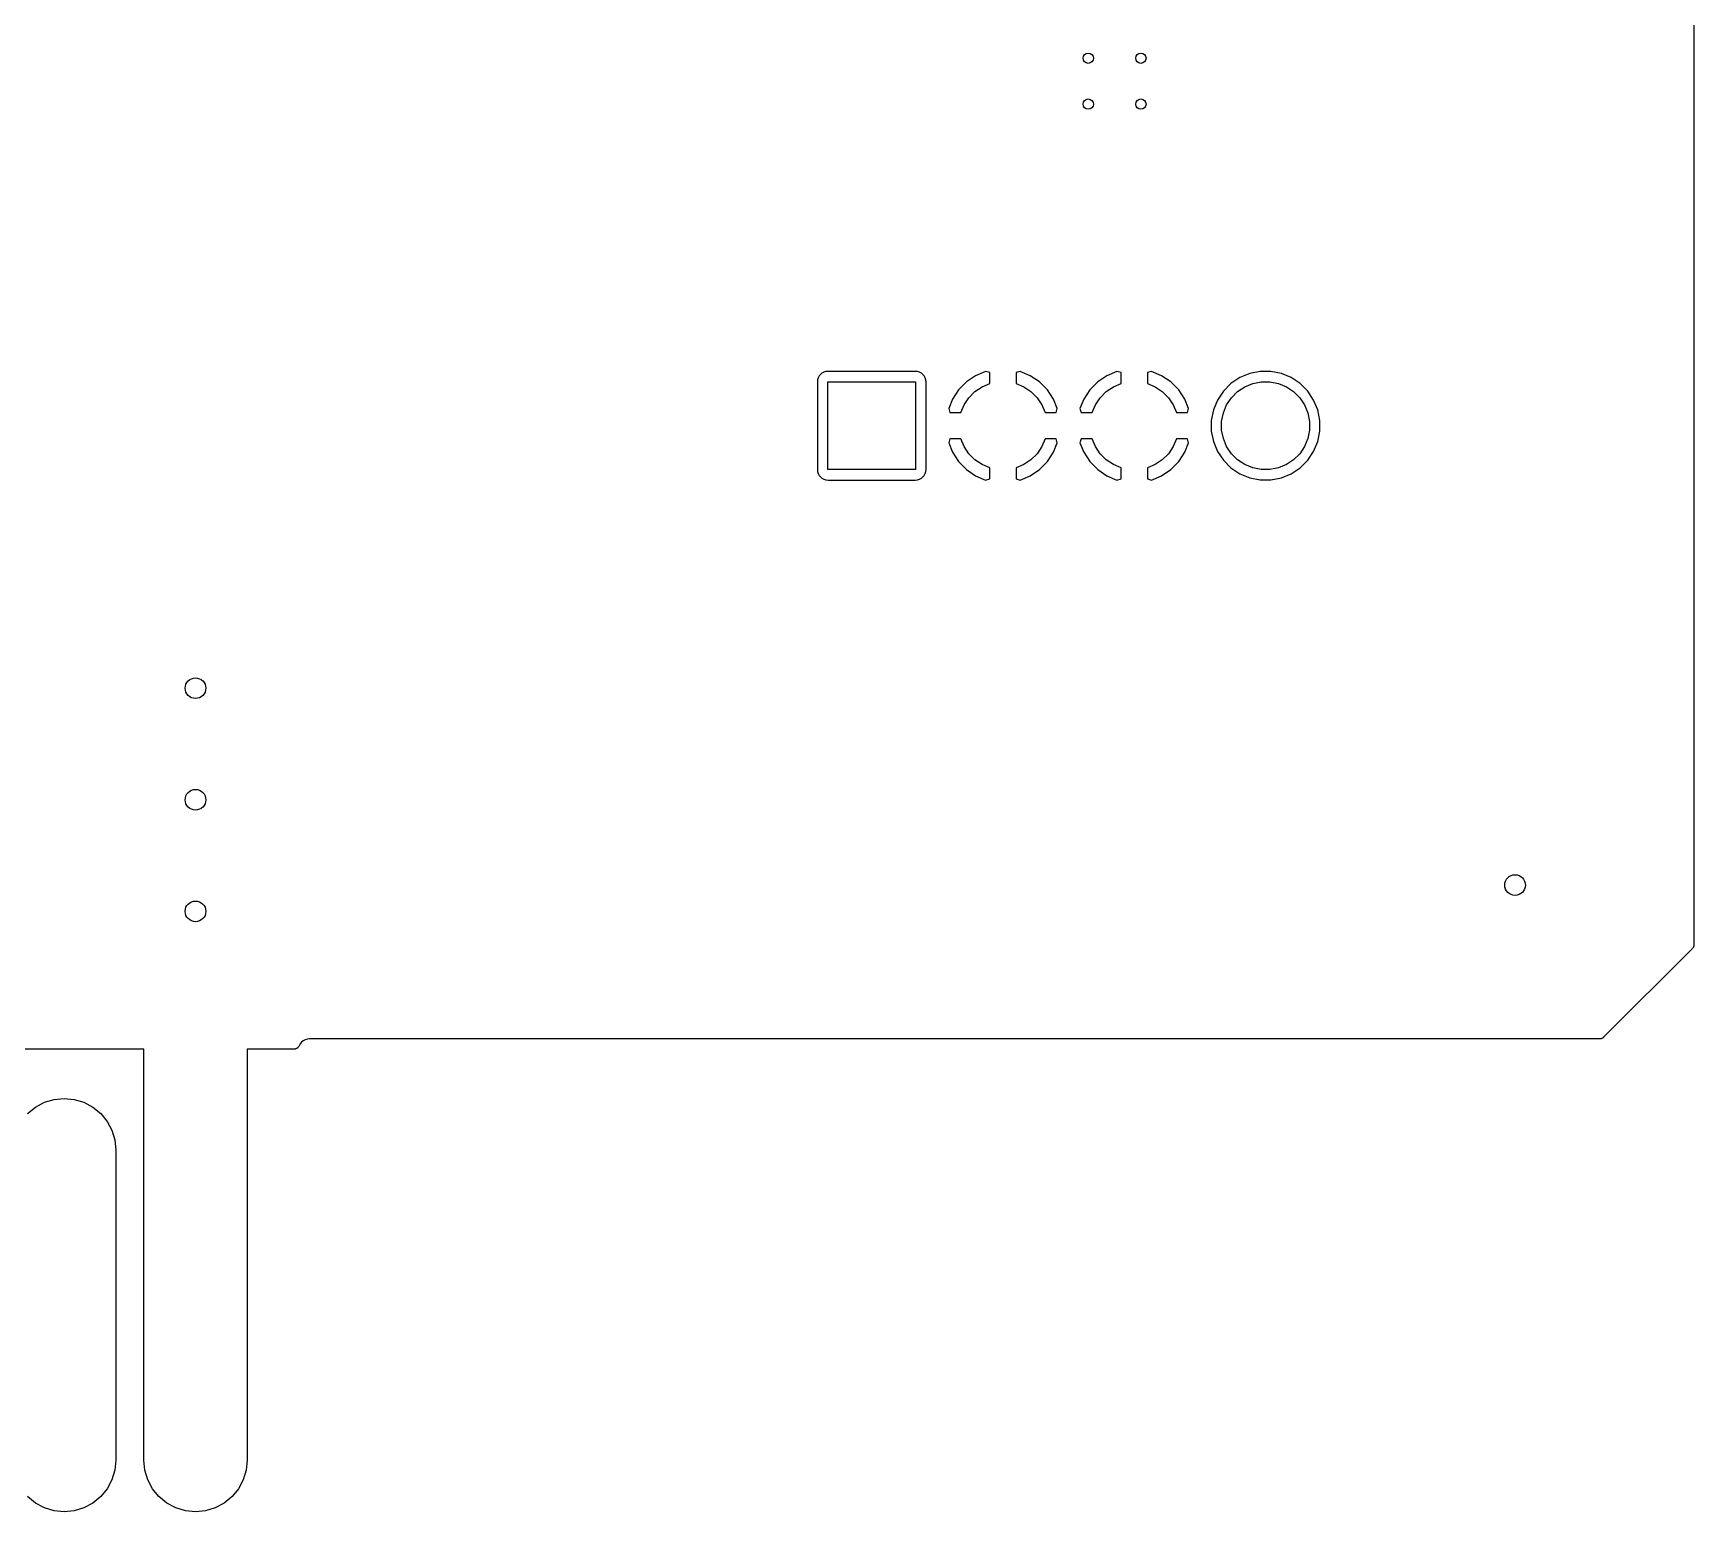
# Model space of a CAD drawing. Extents: x 49 to 143, y -158 to -38.
# Drawn here: x 110.78 to 142.9, y -158.18 to -129.56 of the extents above; entities that cross this region are included whole.
import ezdxf

# ---------------------------------------------------------------- set-up
doc = ezdxf.new("R2010")
doc.units = 0
doc.layers.add('BLACK', color=7, linetype='CONTINUOUS')

msp = doc.modelspace()

# ---------------------------------------------------------------- linework, layer by layer
at = {"layer": 'BLACK', "linetype": 'CONTINUOUS'}
for p, q in [((142.904, -38.2115), (142.904, -147.211)), ((125.983, -136.198), (125.964, -136.233)), ((126.008, -136.168), (125.983, -136.198)), ((126.038, -136.143), (126.008, -136.168)), ((126.073, -136.124), (126.038, -136.143)), ((126.111, -136.113), (126.073, -136.124)), ((126.155, -136.109), (126.111, -136.113)), ((127.845, -136.109), (126.155, -136.109)), ((127.889, -136.113), (127.845, -136.109)), ((127.927, -136.124), (127.889, -136.113)), ((127.962, -136.143), (127.927, -136.124)), ((127.992, -136.168), (127.962, -136.143)), ((128.017, -136.198), (127.992, -136.168)), ((128.036, -136.233), (128.017, -136.198)), ((129.011, -136.192), (128.832, -136.313)), ((129.205, -136.109), (129.011, -136.192)), ((129.286, -136.132), (129.205, -136.109)), ((129.286, -136.345), (129.286, -136.132)), ((129.875, -136.109), (129.794, -136.132)), ((129.794, -136.132), (129.794, -136.345)), ((130.069, -136.192), (129.875, -136.109)), ((130.248, -136.313), (130.069, -136.192)), ((131.551, -136.192), (131.372, -136.313)), ((131.745, -136.109), (131.551, -136.192)), ((131.826, -136.132), (131.745, -136.109)), ((131.826, -136.345), (131.826, -136.132)), ((132.415, -136.109), (132.334, -136.132)), ((132.334, -136.132), (132.334, -136.345)), ((132.609, -136.192), (132.415, -136.109)), ((132.788, -136.313), (132.609, -136.192)), ((134.314, -136.15), (134.123, -136.23)), ((134.517, -136.11), (134.314, -136.15)), ((134.723, -136.11), (134.517, -136.11)), ((134.926, -136.15), (134.723, -136.11)), ((135.117, -136.23), (134.926, -136.15)), ((125.953, -136.271), (125.949, -136.315)), ((125.949, -136.315), (125.949, -138.005)), ((125.964, -136.233), (125.953, -136.271)), ((126.15, -138.01), (126.15, -136.31)), ((126.15, -136.31), (127.85, -136.31)), ((127.85, -136.31), (127.85, -138.01)), ((128.047, -136.271), (128.036, -136.233)), ((128.051, -136.315), (128.047, -136.271)), ((128.051, -138.005), (128.051, -136.315)), ((128.681, -136.468), (128.562, -136.649)), ((128.832, -136.313), (128.681, -136.468)), ((128.88, -136.618), (128.998, -136.5)), ((128.998, -136.5), (129.137, -136.407)), ((129.137, -136.407), (129.286, -136.345)), ((129.794, -136.345), (129.943, -136.407)), ((129.943, -136.407), (130.082, -136.5)), ((130.082, -136.5), (130.2, -136.618)), ((130.399, -136.468), (130.248, -136.313)), ((130.518, -136.649), (130.399, -136.468)), ((131.221, -136.468), (131.102, -136.649)), ((131.372, -136.313), (131.221, -136.468)), ((131.42, -136.618), (131.538, -136.5)), ((131.538, -136.5), (131.677, -136.407)), ((131.677, -136.407), (131.826, -136.345)), ((132.334, -136.345), (132.483, -136.407)), ((132.483, -136.407), (132.622, -136.5)), ((132.622, -136.5), (132.74, -136.618)), ((132.939, -136.468), (132.788, -136.313)), ((133.058, -136.649), (132.939, -136.468)), ((133.804, -136.491), (133.69, -136.663)), ((133.951, -136.344), (133.804, -136.491)), ((134.123, -136.23), (133.951, -136.344)), ((133.96, -136.618), (134.078, -136.5)), ((134.078, -136.5), (134.217, -136.407)), ((134.217, -136.407), (134.372, -136.343)), ((134.372, -136.343), (134.536, -136.31)), ((134.536, -136.31), (134.704, -136.31)), ((134.704, -136.31), (134.868, -136.343)), ((134.868, -136.343), (135.023, -136.407)), ((135.023, -136.407), (135.162, -136.5)), ((135.289, -136.344), (135.117, -136.23)), ((135.162, -136.5), (135.28, -136.618)), ((135.436, -136.491), (135.289, -136.344)), ((135.55, -136.663), (135.436, -136.491)), ((128.562, -136.649), (128.49, -136.827)), ((128.49, -136.827), (128.511, -136.906)), ((128.725, -136.906), (128.787, -136.757)), ((128.787, -136.757), (128.88, -136.618)), ((130.2, -136.618), (130.293, -136.757)), ((130.293, -136.757), (130.355, -136.906)), ((130.59, -136.827), (130.518, -136.649)), ((130.569, -136.906), (130.59, -136.827)), ((131.102, -136.649), (131.03, -136.827)), ((131.03, -136.827), (131.051, -136.906)), ((131.265, -136.906), (131.327, -136.757)), ((131.327, -136.757), (131.42, -136.618)), ((132.74, -136.618), (132.833, -136.757)), ((132.833, -136.757), (132.895, -136.906)), ((133.13, -136.827), (133.058, -136.649)), ((133.109, -136.906), (133.13, -136.827)), ((133.69, -136.663), (133.61, -136.854)), ((133.803, -136.912), (133.867, -136.757)), ((133.867, -136.757), (133.96, -136.618)), ((135.28, -136.618), (135.373, -136.757)), ((135.373, -136.757), (135.437, -136.912)), ((135.63, -136.854), (135.55, -136.663)), ((128.511, -136.906), (128.725, -136.906)), ((130.355, -136.906), (130.569, -136.906)), ((131.051, -136.906), (131.265, -136.906)), ((132.895, -136.906), (133.109, -136.906)), ((133.61, -136.854), (133.57, -137.057)), ((133.57, -137.057), (133.57, -137.263)), ((133.77, -137.076), (133.803, -136.912)), ((133.77, -137.244), (133.77, -137.076)), ((135.437, -136.912), (135.47, -137.076)), ((135.47, -137.076), (135.47, -137.244)), ((135.67, -137.057), (135.63, -136.854)), ((135.67, -137.263), (135.67, -137.057)), ((128.511, -137.414), (128.49, -137.493)), ((128.725, -137.414), (128.511, -137.414)), ((128.787, -137.563), (128.725, -137.414)), ((130.355, -137.414), (130.293, -137.563)), ((130.569, -137.414), (130.355, -137.414)), ((130.59, -137.493), (130.569, -137.414)), ((131.051, -137.414), (131.03, -137.493)), ((131.265, -137.414), (131.051, -137.414)), ((131.327, -137.563), (131.265, -137.414)), ((132.895, -137.414), (132.833, -137.563)), ((133.109, -137.414), (132.895, -137.414)), ((133.13, -137.493), (133.109, -137.414)), ((133.57, -137.263), (133.61, -137.466)), ((133.61, -137.466), (133.69, -137.657)), ((133.803, -137.408), (133.77, -137.244)), ((133.867, -137.563), (133.803, -137.408)), ((135.437, -137.408), (135.373, -137.563)), ((135.47, -137.244), (135.437, -137.408)), ((135.55, -137.657), (135.63, -137.466)), ((135.63, -137.466), (135.67, -137.263)), ((128.49, -137.493), (128.562, -137.671)), ((128.562, -137.671), (128.681, -137.852)), ((128.88, -137.702), (128.787, -137.563)), ((128.998, -137.82), (128.88, -137.702)), ((130.2, -137.702), (130.082, -137.82)), ((130.293, -137.563), (130.2, -137.702)), ((130.399, -137.852), (130.518, -137.671)), ((130.518, -137.671), (130.59, -137.493)), ((131.03, -137.493), (131.102, -137.671)), ((131.102, -137.671), (131.221, -137.852)), ((131.42, -137.702), (131.327, -137.563)), ((131.538, -137.82), (131.42, -137.702)), ((132.74, -137.702), (132.622, -137.82)), ((132.833, -137.563), (132.74, -137.702)), ((132.939, -137.852), (133.058, -137.671)), ((133.058, -137.671), (133.13, -137.493)), ((133.69, -137.657), (133.804, -137.829)), ((133.96, -137.702), (133.867, -137.563)), ((134.078, -137.82), (133.96, -137.702)), ((135.28, -137.702), (135.162, -137.82)), ((135.373, -137.563), (135.28, -137.702)), ((135.436, -137.829), (135.55, -137.657)), ((125.949, -138.005), (125.953, -138.049)), ((125.953, -138.049), (125.964, -138.087)), ((125.964, -138.087), (125.983, -138.122)), ((125.983, -138.122), (126.008, -138.152)), ((127.85, -138.01), (126.15, -138.01)), ((127.992, -138.152), (128.017, -138.122)), ((128.017, -138.122), (128.036, -138.087)), ((128.036, -138.087), (128.047, -138.049)), ((128.047, -138.049), (128.051, -138.005)), ((128.681, -137.852), (128.832, -138.007)), ((128.832, -138.007), (129.011, -138.128)), ((129.137, -137.913), (128.998, -137.82)), ((129.011, -138.128), (129.205, -138.211)), ((129.286, -137.975), (129.137, -137.913)), ((129.286, -138.188), (129.286, -137.975)), ((129.943, -137.913), (129.794, -137.975)), ((129.794, -137.975), (129.794, -138.188)), ((129.875, -138.211), (130.069, -138.128)), ((130.082, -137.82), (129.943, -137.913)), ((130.069, -138.128), (130.248, -138.007)), ((130.248, -138.007), (130.399, -137.852)), ((131.221, -137.852), (131.372, -138.007)), ((131.372, -138.007), (131.551, -138.128)), ((131.677, -137.913), (131.538, -137.82)), ((131.551, -138.128), (131.745, -138.211)), ((131.826, -137.975), (131.677, -137.913)), ((131.826, -138.188), (131.826, -137.975)), ((132.483, -137.913), (132.334, -137.975)), ((132.334, -137.975), (132.334, -138.188)), ((132.415, -138.211), (132.609, -138.128)), ((132.622, -137.82), (132.483, -137.913)), ((132.609, -138.128), (132.788, -138.007)), ((132.788, -138.007), (132.939, -137.852)), ((133.804, -137.829), (133.951, -137.976)), ((133.951, -137.976), (134.123, -138.09)), ((134.217, -137.913), (134.078, -137.82)), ((134.123, -138.09), (134.314, -138.17)), ((134.372, -137.977), (134.217, -137.913)), ((134.536, -138.01), (134.372, -137.977)), ((134.704, -138.01), (134.536, -138.01)), ((134.868, -137.977), (134.704, -138.01)), ((135.023, -137.913), (134.868, -137.977)), ((134.926, -138.17), (135.117, -138.09)), ((135.162, -137.82), (135.023, -137.913)), ((135.117, -138.09), (135.289, -137.976)), ((135.289, -137.976), (135.436, -137.829)), ((126.008, -138.152), (126.038, -138.177)), ((126.038, -138.177), (126.073, -138.196)), ((126.073, -138.196), (126.111, -138.207)), ((126.111, -138.207), (126.155, -138.211)), ((126.155, -138.211), (127.845, -138.211)), ((127.845, -138.211), (127.889, -138.207)), ((127.889, -138.207), (127.927, -138.196)), ((127.927, -138.196), (127.962, -138.177)), ((127.962, -138.177), (127.992, -138.152)), ((129.205, -138.211), (129.286, -138.188)), ((129.794, -138.188), (129.875, -138.211)), ((131.745, -138.211), (131.826, -138.188)), ((132.334, -138.188), (132.415, -138.211)), ((134.314, -138.17), (134.517, -138.21)), ((134.517, -138.21), (134.723, -138.21)), ((134.723, -138.21), (134.926, -138.17)), ((142.875, -147.281), (141.16, -148.996)), ((142.881, -147.274), (142.875, -147.281)), ((142.887, -147.267), (142.881, -147.274)), ((142.891, -147.258), (142.887, -147.266)), ((142.887, -147.266), (142.887, -147.267)), ((142.887, -147.267), (142.887, -147.267)), ((142.896, -147.25), (142.891, -147.258)), ((142.899, -147.24), (142.896, -147.249)), ((142.896, -147.249), (142.896, -147.25)), ((142.896, -147.25), (142.896, -147.25)), ((142.902, -147.232), (142.899, -147.24)), ((142.903, -147.221), (142.902, -147.231)), ((142.902, -147.231), (142.902, -147.231)), ((142.902, -147.231), (142.902, -147.232)), ((142.904, -147.212), (142.903, -147.221)), ((142.904, -147.211), (142.904, -147.211)), ((142.904, -147.211), (142.904, -147.211)), ((142.904, -147.211), (142.904, -147.211)), ((142.904, -147.211), (142.904, -147.212)), ((116.042, -149.042), (116.003, -149.062)), ((116.085, -149.029), (116.042, -149.042)), ((116.123, -149.025), (116.085, -149.029)), ((116.129, -149.024), (116.123, -149.025)), ((116.123, -149.025), (116.123, -149.025)), ((116.135, -149.025), (116.129, -149.024)), ((116.139, -149.025), (116.135, -149.025)), ((116.143, -149.025), (116.139, -149.025)), ((116.145, -149.025), (116.143, -149.025)), ((141.089, -149.025), (116.145, -149.025)), ((141.099, -149.024), (141.089, -149.025)), ((141.108, -149.024), (141.099, -149.024)), ((141.109, -149.023), (141.108, -149.024)), ((141.108, -149.024), (141.108, -149.024)), ((141.118, -149.021), (141.109, -149.023)), ((141.127, -149.018), (141.118, -149.021)), ((141.136, -149.014), (141.127, -149.018)), ((141.127, -149.018), (141.127, -149.018)), ((141.127, -149.018), (141.127, -149.018)), ((141.144, -149.009), (141.136, -149.014)), ((141.145, -149.009), (141.144, -149.009)), ((141.144, -149.009), (141.144, -149.009)), ((141.152, -149.003), (141.145, -149.009)), ((141.159, -148.997), (141.152, -149.003)), ((141.16, -148.996), (141.159, -148.997)), ((141.16, -148.996), (141.16, -148.996)), ((141.16, -148.996), (141.16, -148.996)), ((141.16, -148.996), (141.16, -148.996)), ((112.919, -149.225), (107.299, -149.225)), ((112.919, -151.178), (112.919, -149.225)), ((115.827, -149.225), (114.919, -149.225)), ((114.919, -149.225), (114.919, -151.178)), ((115.832, -149.225), (115.827, -149.225)), ((115.836, -149.225), (115.832, -149.225)), ((115.841, -149.224), (115.836, -149.225)), ((115.847, -149.223), (115.841, -149.224)), ((115.851, -149.222), (115.847, -149.223)), ((115.855, -149.221), (115.851, -149.222)), ((115.86, -149.219), (115.855, -149.221)), ((115.865, -149.217), (115.86, -149.219)), ((115.869, -149.215), (115.865, -149.217)), ((115.873, -149.214), (115.869, -149.215)), ((115.878, -149.211), (115.873, -149.214)), ((115.883, -149.208), (115.878, -149.211)), ((115.886, -149.205), (115.883, -149.208)), ((115.89, -149.203), (115.886, -149.205)), ((115.894, -149.199), (115.89, -149.203)), ((115.898, -149.196), (115.894, -149.199)), ((115.901, -149.193), (115.898, -149.196)), ((115.904, -149.189), (115.901, -149.193)), ((115.907, -149.185), (115.904, -149.189)), ((115.91, -149.181), (115.907, -149.185)), ((115.912, -149.177), (115.91, -149.181)), ((115.915, -149.173), (115.912, -149.177)), ((115.916, -149.172), (115.915, -149.173)), ((115.941, -149.125), (115.916, -149.172)), ((115.969, -149.091), (115.941, -149.125)), ((116.003, -149.062), (115.969, -149.091)), ((110.823, -150.347), (110.996, -150.254)), ((110.996, -150.254), (111.184, -150.197)), ((111.184, -150.197), (111.379, -150.178)), ((111.379, -150.178), (111.379, -150.178)), ((111.379, -150.178), (111.574, -150.197)), ((111.574, -150.197), (111.762, -150.254)), ((111.762, -150.254), (111.935, -150.347)), ((110.672, -150.471), (110.823, -150.347)), ((111.935, -150.347), (112.086, -150.471)), ((112.086, -150.471), (112.21, -150.622)), ((112.21, -150.622), (112.303, -150.795)), ((112.303, -150.795), (112.36, -150.983)), ((112.36, -150.983), (112.379, -151.178)), ((112.379, -151.178), (112.379, -157.178)), ((112.919, -157.178), (112.919, -151.178)), ((112.919, -151.178), (112.919, -151.178)), ((114.919, -151.178), (114.919, -151.178)), ((114.919, -151.178), (114.919, -157.178)), ((112.36, -157.373), (112.303, -157.561)), ((112.379, -157.178), (112.36, -157.373)), ((112.938, -157.373), (112.919, -157.178)), ((112.995, -157.561), (112.938, -157.373)), ((114.9, -157.373), (114.843, -157.561)), ((114.919, -157.178), (114.9, -157.373)), ((112.303, -157.561), (112.21, -157.734)), ((113.088, -157.734), (112.995, -157.561)), ((114.843, -157.561), (114.75, -157.734)), ((110.823, -158.009), (110.672, -157.885)), ((110.996, -158.102), (110.823, -158.009)), ((111.935, -158.009), (111.762, -158.102)), ((112.086, -157.885), (111.935, -158.009)), ((112.21, -157.734), (112.086, -157.885)), ((113.212, -157.885), (113.088, -157.734)), ((113.363, -158.009), (113.212, -157.885)), ((113.536, -158.102), (113.363, -158.009)), ((114.475, -158.009), (114.302, -158.102)), ((114.626, -157.885), (114.475, -158.009)), ((114.75, -157.734), (114.626, -157.885)), ((111.184, -158.159), (110.996, -158.102)), ((111.379, -158.178), (111.184, -158.159)), ((111.574, -158.159), (111.379, -158.178)), ((111.379, -158.178), (111.379, -158.178)), ((111.762, -158.102), (111.574, -158.159)), ((113.724, -158.159), (113.536, -158.102)), ((113.919, -158.178), (113.724, -158.159)), ((114.114, -158.159), (113.919, -158.178)), ((113.919, -158.178), (113.919, -158.178)), ((114.302, -158.102), (114.114, -158.159))]:
    msp.add_line(p, q, dxfattribs=at)
at = {"layer": 'BLACK'}
for centre, radius in [((131.191, -130.048), 0.1), ((132.207, -130.048), 0.1), ((131.191, -130.937), 0.1), ((132.207, -130.937), 0.1), ((113.919, -142.24), 0.2), ((113.919, -144.399), 0.2), ((139.446, -146.05), 0.2), ((113.919, -146.558), 0.2)]:
    msp.add_circle(centre, radius, dxfattribs=at)

doc.saveas('drawing.dxf')
